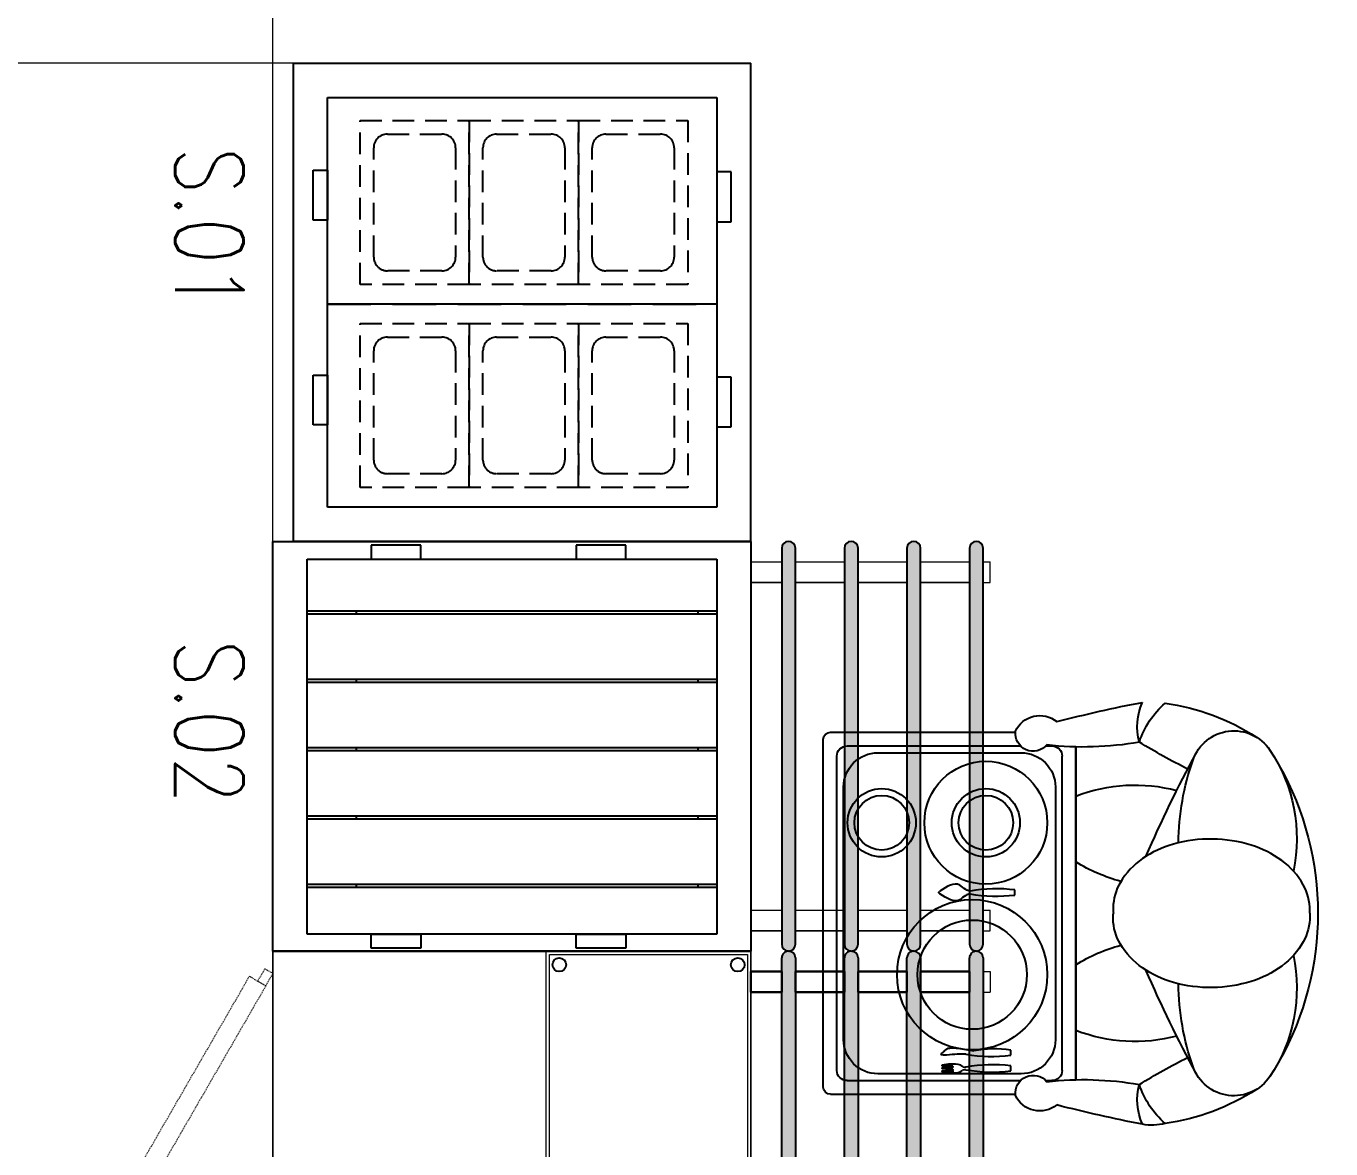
# Model space of a CAD drawing. Extents: x -29316 to 80307, y 54266 to 73016.
# Drawn here: x 21507.8 to 21698.9, y 55799.7 to 55964.1 of the extents above; entities that cross this region are included whole.
import ezdxf
from ezdxf.enums import TextEntityAlignment as Align

# ---------------------------------------------------------------- set-up
doc = ezdxf.new("R2010")
doc.units = 0
for name, pattern in [('DASHED2', [9.525, 6.35, -3.175]), ('DOT', [6.35, 0, -6.35]), ('HIDDEN2', [0.001875, 0.00125, -0.000625])]:
    doc.linetypes.add(name, pattern=pattern)
for name, color, linetype, lineweight in [('_BOP-MAHALNO', 7, 'Continuous', 20), ('C_Duvar', 145, 'Continuous', 30), ('PLAN', 253, 'Continuous', 15)]:
    doc.layers.add(name, color=color, linetype=linetype, lineweight=lineweight)
for name, color, linetype in [('BL-D', 180, 'Continuous'), ('BL-P', 200, 'Continuous'), ('OC-Mutfak_Ekipman', 252, 'Continuous'), ('YRNO', 7, 'Continuous')]:
    doc.layers.add(name, color=color, linetype=linetype)
doc.styles.add('RomanS', font='romans.shx')

# ---------------------------------------------------------------- blocks, each defined once
blk = doc.blocks.new('1545454')
at = {"layer": 'PLAN'}
h = blk.add_hatch(color=256, dxfattribs=at)
h.dxf.hatch_style = 1
h.paths.add_polyline_path([(36471.86, -107644.73, 0.414214), (36470.86, -107643.73, 0.414214), (36469.86, -107644.73), (36469.86, -107702.73, 0.414209), (36470.86, -107703.73, 0.414214), (36471.86, -107702.73)])
h.paths.add_polyline_path([(36479.03, -107702.73, 0.414209), (36480.03, -107703.73, 0.414214), (36481.03, -107702.73), (36481.03, -107644.73, 0.414214), (36480.03, -107643.73, 0.414214), (36479.03, -107644.73)])
h.paths.add_polyline_path([(36490.2, -107644.73, 0.414214), (36489.2, -107643.73, 0.414214), (36488.2, -107644.73), (36488.2, -107702.73, 0.414209), (36489.2, -107703.73, 0.414214), (36490.2, -107702.73)])
h.paths.add_polyline_path([(36499.36, -107644.73, 0.414214), (36498.36, -107643.73, 0.414214), (36497.36, -107644.73), (36497.36, -107702.73, 0.414209), (36498.36, -107703.73, 0.414214), (36499.36, -107702.73)])
for p, q in [((36465.36, -107646.73), (36469.86, -107646.73)), ((36471.86, -107646.73), (36479.03, -107646.73)), ((36481.03, -107646.73), (36488.2, -107646.73)), ((36490.2, -107646.73), (36497.36, -107646.73)), ((36465.36, -107649.73), (36469.86, -107649.73)), ((36471.86, -107649.73), (36479.03, -107649.73)), ((36481.03, -107649.73), (36488.2, -107649.73)), ((36490.2, -107649.73), (36497.36, -107649.73)), ((36465.36, -107697.73), (36469.86, -107697.73)), ((36471.86, -107697.73), (36479.03, -107697.73)), ((36481.03, -107697.73), (36488.2, -107697.73)), ((36490.2, -107697.73), (36497.36, -107697.73)), ((36465.36, -107700.73), (36469.86, -107700.73)), ((36471.86, -107700.73), (36479.03, -107700.73)), ((36481.03, -107700.73), (36488.2, -107700.73)), ((36490.2, -107700.73), (36497.36, -107700.73))]:
    blk.add_line(p, q)
for points in [[(36465.36, -107649.73), (36465.36, -107646.73), (36469.86, -107646.73), (36469.86, -107649.73)], [(36471.86, -107649.73), (36471.86, -107646.73), (36479.03, -107646.73), (36479.03, -107649.73)], [(36481.03, -107649.73), (36481.03, -107646.73), (36488.2, -107646.73), (36488.2, -107649.73)], [(36490.2, -107649.73), (36490.2, -107646.73), (36497.36, -107646.73), (36497.36, -107649.73)], [(36465.36, -107700.73), (36465.36, -107697.73), (36469.86, -107697.73), (36469.86, -107700.73)], [(36471.86, -107700.73), (36471.86, -107697.73), (36479.03, -107697.73), (36479.03, -107700.73)], [(36481.03, -107700.73), (36481.03, -107697.73), (36488.2, -107697.73), (36488.2, -107700.73)], [(36490.2, -107700.73), (36490.2, -107697.73), (36497.36, -107697.73), (36497.36, -107700.73)]]:
    blk.add_lwpolyline(points, close=True)
at = {"layer": 'OC-Mutfak_Ekipman'}
for p, q in [((36395.36, -107643.73), (36465.36, -107643.73)), ((36395.36, -107703.73), (36395.36, -107643.73)), ((36465.36, -107643.73), (36465.36, -107703.73)), ((36417.02, -107644.27), (36409.74, -107644.27)), ((36409.74, -107644.27), (36409.74, -107646.36)), ((36417.02, -107646.36), (36417.02, -107644.27)), ((36447.04, -107644.27), (36439.75, -107644.27)), ((36439.75, -107644.27), (36439.75, -107646.36)), ((36447.04, -107646.36), (36447.04, -107644.27)), ((36469.86, -107644.73), (36469.86, -107702.73)), ((36471.86, -107702.73), (36471.86, -107644.73)), ((36479.03, -107644.73), (36479.03, -107702.73)), ((36481.03, -107702.73), (36481.03, -107644.73)), ((36488.2, -107644.73), (36488.2, -107702.73)), ((36490.2, -107702.73), (36490.2, -107644.73)), ((36497.36, -107644.73), (36497.36, -107702.73)), ((36499.36, -107702.73), (36499.36, -107644.73)), ((36400.36, -107646.36), (36460.36, -107646.36)), ((36400.36, -107701.22), (36400.36, -107646.36)), ((36409.74, -107646.36), (36417.02, -107646.36)), ((36439.75, -107646.36), (36447.04, -107646.36)), ((36460.36, -107646.36), (36460.36, -107701.22)), ((36400.36, -107653.91), (36460.36, -107653.91)), ((36460.36, -107654.41), (36400.36, -107654.41)), ((36407.57, -107654.41), (36407.57, -107653.91)), ((36457.57, -107653.91), (36457.57, -107654.41)), ((36400.36, -107663.91), (36460.36, -107663.91)), ((36460.36, -107664.41), (36400.36, -107664.41)), ((36407.57, -107664.41), (36407.57, -107663.91)), ((36457.57, -107663.91), (36457.57, -107664.41)), ((36400.36, -107673.91), (36460.36, -107673.91)), ((36460.36, -107674.41), (36400.36, -107674.41)), ((36407.57, -107674.41), (36407.57, -107673.91)), ((36457.57, -107673.91), (36457.57, -107674.41)), ((36400.36, -107683.91), (36460.36, -107683.91)), ((36407.57, -107684.41), (36407.57, -107683.91)), ((36457.57, -107683.91), (36457.57, -107684.41)), ((36460.36, -107684.41), (36400.36, -107684.41)), ((36400.36, -107693.91), (36460.36, -107693.91)), ((36407.57, -107694.41), (36407.57, -107693.91)), ((36457.57, -107693.91), (36457.57, -107694.41)), ((36460.36, -107694.41), (36400.36, -107694.41)), ((36460.36, -107701.22), (36400.36, -107701.22)), ((36409.74, -107703.31), (36409.74, -107701.22)), ((36409.74, -107701.22), (36417.02, -107701.22)), ((36417.02, -107701.22), (36417.02, -107703.31)), ((36439.75, -107701.22), (36447.04, -107701.22)), ((36439.75, -107703.31), (36439.75, -107701.22)), ((36447.04, -107701.22), (36447.04, -107703.31)), ((36417.02, -107703.31), (36409.74, -107703.31)), ((36447.04, -107703.31), (36439.75, -107703.31)), ((36395.36, -107703.73), (36465.36, -107703.73)), ((36465.36, -107703.73), (36395.36, -107703.73))]:
    blk.add_line(p, q, dxfattribs=at)
for centre, start, end in [((36470.86, -107644.73), 90, 180), ((36470.86, -107644.73), 0, 90), ((36480.03, -107644.73), 90, 180), ((36480.03, -107644.73), 0, 90), ((36489.2, -107644.73), 90, 180), ((36489.2, -107644.73), 0, 90), ((36498.36, -107644.73), 90, 180), ((36498.36, -107644.73), 0, 90), ((36470.86, -107702.73), 180, 270), ((36470.86, -107702.73), 270, 0), ((36480.03, -107702.73), 180, 270), ((36480.03, -107702.73), 270, 0), ((36489.2, -107702.73), 180, 270), ((36489.2, -107702.73), 270, 0), ((36498.36, -107702.73), 180, 270), ((36498.36, -107702.73), 270, 0)]:
    blk.add_arc(centre, 1, start, end, dxfattribs=at)
at = {"layer": 'PLAN'}
for p, q in [((36465.36, -107700.73), (36465.36, -107646.73)), ((36499.36, -107646.73), (36500.36, -107646.73)), ((36500.36, -107649.73), (36500.36, -107646.73)), ((36499.36, -107649.73), (36500.36, -107649.73)), ((36499.36, -107697.73), (36500.36, -107697.73)), ((36500.36, -107700.73), (36500.36, -107697.73)), ((36499.36, -107700.73), (36500.36, -107700.73)), ((36499.36, -107700.73), (36500.36, -107700.73))]:
    blk.add_line(p, q, dxfattribs=at)
blk = doc.blocks.new('n98')
at = {"layer": 'PLAN'}
h = blk.add_hatch(color=256, dxfattribs=at)
h.dxf.hatch_style = 1
h.paths.add_polyline_path([(35800.24, -107005.23, 0.414214), (35801.24, -107006.23, 0.414218), (35802.24, -107005.23), (35802.24, -106909.23, 0.414214), (35801.24, -106908.23, 0.414214), (35800.24, -106909.23)])
h.paths.add_polyline_path([(35793.08, -106909.23, 0.414214), (35792.08, -106908.23, 0.414214), (35791.08, -106909.23), (35791.08, -107005.23, 0.414214), (35792.08, -107006.23, 0.414218), (35793.08, -107005.23)])
h.paths.add_polyline_path([(35781.91, -107005.23, 0.414214), (35782.91, -107006.23, 0.414218), (35783.91, -107005.23), (35783.91, -106909.23, 0.414214), (35782.91, -106908.23, 0.414214), (35781.91, -106909.23)])
h = blk.add_hatch(color=256, dxfattribs=at)
h.dxf.hatch_style = 1
h.paths.add_polyline_path([(35811.41, -106909.23, 0.414214), (35810.41, -106908.23, 0.414214), (35809.41, -106909.23), (35809.41, -107005.23, 0.414214), (35810.41, -107006.23, 0.414218), (35811.41, -107005.23)])
for p, q in [((35791.08, -106911.23), (35783.91, -106911.23)), ((35800.24, -106911.23), (35793.08, -106911.23)), ((35809.41, -106911.23), (35802.24, -106911.23)), ((35815.91, -106911.23), (35811.41, -106911.23)), ((35791.08, -106914.23), (35783.91, -106914.23)), ((35800.24, -106914.23), (35793.08, -106914.23)), ((35809.41, -106914.23), (35802.24, -106914.23)), ((35815.91, -106914.23), (35811.41, -106914.23)), ((35791.08, -107000.23), (35783.91, -107000.23)), ((35800.24, -107000.23), (35793.08, -107000.23)), ((35809.41, -107000.23), (35802.24, -107000.23)), ((35815.91, -107000.23), (35811.41, -107000.23)), ((35791.08, -107003.23), (35783.91, -107003.23)), ((35800.24, -107003.23), (35793.08, -107003.23)), ((35809.41, -107003.23), (35802.24, -107003.23)), ((35815.91, -107003.23), (35811.41, -107003.23))]:
    blk.add_line(p, q)
for points in [[(35791.08, -106914.23), (35791.08, -106911.23), (35783.91, -106911.23), (35783.91, -106914.23)], [(35800.24, -106914.23), (35800.24, -106911.23), (35793.08, -106911.23), (35793.08, -106914.23)], [(35809.41, -106914.23), (35809.41, -106911.23), (35802.24, -106911.23), (35802.24, -106914.23)], [(35815.91, -106914.23), (35815.91, -106911.23), (35811.41, -106911.23), (35811.41, -106914.23)], [(35791.08, -107003.23), (35791.08, -107000.23), (35783.91, -107000.23), (35783.91, -107003.23)], [(35800.24, -107003.23), (35800.24, -107000.23), (35793.08, -107000.23), (35793.08, -107003.23)], [(35809.41, -107003.23), (35809.41, -107000.23), (35802.24, -107000.23), (35802.24, -107003.23)], [(35815.91, -107003.23), (35815.91, -107000.23), (35811.41, -107000.23), (35811.41, -107003.23)]]:
    blk.add_lwpolyline(points, close=True)
at = {"layer": 'C_Duvar'}
blk.add_line((35885.91, -106960.56), (35885.91, -106953.4), dxfattribs=at)
at = {"layer": 'OC-Mutfak_Ekipman', "lineweight": 15}
for p, q in [((35815.91, -106908.23), (35845.91, -106908.23)), ((35815.91, -107006.23), (35815.91, -106908.23)), ((35845.91, -106908.23), (35845.91, -107006.23)), ((35816.41, -107005.73), (35816.41, -106908.73)), ((35816.41, -106908.73), (35845.41, -106908.73)), ((35845.41, -106908.73), (35845.41, -107005.73)), ((35845.41, -107005.73), (35816.41, -107005.73)), ((35845.91, -107006.23), (35815.91, -107006.23))]:
    blk.add_line(p, q, dxfattribs=at)
at = {"layer": 'OC-Mutfak_Ekipman'}
for p, q in [((35781.91, -107005.23), (35781.91, -106909.23)), ((35783.91, -106909.23), (35783.91, -107005.23)), ((35791.08, -107005.23), (35791.08, -106909.23)), ((35793.08, -106909.23), (35793.08, -107005.23)), ((35800.24, -107005.23), (35800.24, -106909.23)), ((35802.24, -106909.23), (35802.24, -107005.23)), ((35809.41, -107005.23), (35809.41, -106909.23)), ((35811.41, -106909.23), (35811.41, -107005.23))]:
    blk.add_line(p, q, dxfattribs=at)
at = {"layer": 'OC-Mutfak_Ekipman', "linetype": 'HIDDEN2', "lineweight": 9}
for p, q in [((35885.91, -106911.25), (35887.11, -106910.55)), ((35886.95, -106913.05), (35885.91, -106911.25)), ((35889.35, -106911.66), (35886.95, -106913.05)), ((35888.15, -106912.36), (35886.95, -106913.05)), ((35887.11, -106910.55), (35888.15, -106912.36)), ((35910.17, -106947.73), (35889.35, -106911.66)), ((35885.91, -106955.7), (35885.91, -106913.23)), ((35886.95, -106913.05), (35907.77, -106949.11)), ((35907.77, -106949.11), (35910.17, -106947.73)), ((35908.37, -106948.77), (35910.17, -106947.73)), ((35910.35, -106948.03), (35909.73, -106948.38)), ((35909.73, -106948.38), (35910.42, -106949.59)), ((35910.5, -106949.54), (35909.8, -106948.34)), ((35910.57, -106949.5), (35909.88, -106948.3)), ((35910.65, -106949.45), (35909.96, -106948.25)), ((35910.73, -106949.41), (35910.04, -106948.2)), ((35910.17, -106947.73), (35911.22, -106949.53)), ((35911.04, -106949.23), (35910.35, -106948.03)), ((35909.41, -106950.57), (35908.37, -106948.77)), ((35911.22, -106949.53), (35909.41, -106950.57)), ((35910.42, -106949.59), (35911.04, -106949.23)), ((35885.91, -106958.26), (35885.91, -107000.73)), ((35909.41, -106963.64), (35908.37, -106965.45)), ((35911.22, -106964.68), (35909.41, -106963.64)), ((35886.95, -107001.16), (35907.77, -106965.1)), ((35907.77, -106965.1), (35910.17, -106966.49)), ((35908.37, -106965.45), (35910.17, -106966.49)), ((35909.73, -106965.83), (35910.42, -106964.62)), ((35910.35, -106966.19), (35909.73, -106965.83)), ((35910.5, -106964.67), (35909.8, -106965.87)), ((35910.57, -106964.71), (35909.88, -106965.92)), ((35910.65, -106964.76), (35909.96, -106965.96)), ((35910.73, -106964.8), (35910.04, -106966.01)), ((35910.17, -106966.49), (35911.22, -106964.68)), ((35911.04, -106964.98), (35910.35, -106966.19)), ((35910.42, -106964.62), (35911.04, -106964.98)), ((35910.17, -106966.49), (35889.35, -107002.55)), ((35886.95, -107001.16), (35885.91, -107002.96)), ((35888.15, -107001.85), (35886.95, -107001.16)), ((35889.35, -107002.55), (35886.95, -107001.16)), ((35887.11, -107003.66), (35888.15, -107001.85)), ((35885.91, -107002.96), (35887.11, -107003.66))]:
    blk.add_line(p, q, dxfattribs=at)
at = {"layer": 'OC-Mutfak_Ekipman', "lineweight": 15}
for centre in [(35817.84, -106910.23), (35843.98, -106910.23)]:
    blk.add_circle(centre, 1, dxfattribs=at)
at = {"layer": 'OC-Mutfak_Ekipman'}
for centre in [(35817.84, -107004.23), (35843.98, -107004.23)]:
    blk.add_circle(centre, 1, dxfattribs=at)
for centre, start, end in [((35782.91, -106909.23), 90, 180), ((35782.91, -106909.23), 0, 90), ((35792.08, -106909.23), 90, 180), ((35792.08, -106909.23), 0, 90), ((35801.24, -106909.23), 90, 180), ((35801.24, -106909.23), 0, 90), ((35810.41, -106909.23), 90, 180), ((35810.41, -106909.23), 0, 90), ((35782.91, -107005.23), 180, 270), ((35782.91, -107005.23), 270, 0), ((35792.08, -107005.23), 180, 270), ((35792.08, -107005.23), 270, 0), ((35801.24, -107005.23), 180, 270), ((35801.24, -107005.23), 270, 0), ((35810.41, -107005.23), 180, 270), ((35810.41, -107005.23), 270, 0)]:
    blk.add_arc(centre, 1, start, end, dxfattribs=at)
at = {"layer": 'OC-Mutfak_Ekipman', "linetype": 'DOT', "lineweight": 9, "ltscale": 0.15}
for centre, start, end in [((35888.46, -106929.76), 264.6458, 314.9403), ((35888.46, -106984.45), 45.0597, 95.3542)]:
    blk.add_arc(centre, 27.34, start, end, dxfattribs=at)
at = {"layer": 'PLAN'}
for p, q in [((35885.91, -106908.23), (35885.91, -106913.23)), ((35781.91, -106911.23), (35780.91, -106911.23)), ((35780.91, -106914.23), (35780.91, -106911.23)), ((35815.91, -107003.23), (35815.91, -106911.23)), ((35781.91, -106914.23), (35780.91, -106914.23)), ((35885.91, -106913.23), (35885.91, -107000.73)), ((35780.91, -107003.23), (35780.91, -107000.23)), ((35781.91, -107000.23), (35780.91, -107000.23)), ((35885.91, -107006.23), (35885.91, -107000.73)), ((35885.91, -107006.23), (35885.91, -107001.23)), ((35781.91, -107003.23), (35780.91, -107003.23)), ((35781.91, -107003.23), (35780.91, -107003.23)), ((35815.91, -107006.23), (35885.91, -107006.23))]:
    blk.add_line(p, q, dxfattribs=at)
blk.add_lwpolyline([(35815.91, -106908.23), (35815.91, -107006.23), (35885.91, -107006.23), (35885.91, -106908.23)], close=True, dxfattribs=at)
blk = doc.blocks.new('EWQQ1')
at = {"layer": 'BL-D', "extrusion": (0, 0, -1)}
for p, q in [((53639.11, 121289.2), (53666.19, 121289.2)), ((53638.04, 121237.25), (53638.04, 121288.16)), ((53641.54, 121287.2), (53666.95, 121287.2)), ((53670.65, 121287.2), (53671.54, 121287.2)), ((53675.04, 121238.34), (53675.04, 121287.06)), ((53640.04, 121239.7), (53640.04, 121285.7)), ((53673.04, 121239.7), (53673.04, 121285.7)), ((53641.54, 121238.2), (53666.95, 121238.2)), ((53670.65, 121238.2), (53671.54, 121238.2)), ((53639.11, 121236.2), (53666.19, 121236.2))]:
    blk.add_line(p, q, dxfattribs=at)
at = {"layer": 'BL-D'}
for p, q in [((53666.12, 121265.38), (53666.12, 121266.12)), ((53665.51, 121241.92), (53665.51, 121242.66)), ((53665.51, 121239.63), (53665.51, 121240.37))]:
    blk.add_line(p, q, dxfattribs=at)
for points in [[(53675.04, 121287.06), (53675.04, 121238.34)], [(53655.13, 121265.54), (53655, 121265.69), (53655, 121265.81), (53655.13, 121265.96)], [(53657.03, 121240.6), (53656.72, 121240.62), (53656.37, 121240.6), (53655.45, 121240.48), (53655.45, 121240.45)], [(53657.03, 121240.33), (53656.72, 121240.31), (53656.37, 121240.33), (53655.45, 121240.38), (53655.45, 121240.46)], [(53657.03, 121240.13), (53656.72, 121240.15), (53656.37, 121240.13), (53655.45, 121240.09), (53655.45, 121240.01)], [(53657.03, 121239.86), (53656.72, 121239.84), (53656.37, 121239.86), (53655.45, 121239.99), (53655.45, 121240.01)], [(53657.03, 121239.66), (53656.72, 121239.68), (53656.37, 121239.66), (53655.45, 121239.62), (53655.45, 121239.54)], [(53657.03, 121239.39), (53656.72, 121239.37), (53656.37, 121239.39), (53655.45, 121239.51), (53655.45, 121239.54)]]:
    blk.add_lwpolyline(points, dxfattribs=at)
blk.add_lwpolyline([(53667.04, 121239.2), (53646.04, 121239.2, -0.414214), (53641.04, 121244.2), (53641.04, 121281.2, -0.414214), (53646.04, 121286.2), (53667.04, 121286.2, -0.414214), (53672.04, 121281.2), (53672.04, 121244.2, -0.414214)], format="xyb", close=True, dxfattribs=at)
at = {"layer": 'BL-D', "extrusion": (0, 0, -1)}
for points in [[(-53709.32, 121262.7, -0.0182), (-53709.3, 121263.13, -0.132444), (-53708.34, 121266.88, -0.106688), (-53705.18, 121270.44, -0.083199), (-53700.73, 121272.68, -0.071851), (-53695.04, 121273.58, -0.071851), (-53689.32, 121272.83, -0.083199), (-53684.81, 121270.71, -0.106688), (-53681.56, 121267.23, -0.132444), (-53680.5, 121263.51, -0.027194), (-53680.54, 121262.7, -0.106688)], [(-53709.32, 121262.7, 0.0182), (-53709.3, 121262.27, 0.132444), (-53708.34, 121258.53, 0.106688), (-53705.18, 121254.97, 0.083199), (-53700.73, 121252.73, 0.071851), (-53695.04, 121251.83, 0.071851), (-53689.32, 121252.58, 0.083199), (-53684.81, 121254.7, 0.106688), (-53681.56, 121258.18, 0.132444), (-53680.5, 121261.9, 0.027194), (-53680.54, 121262.7, 0.106688)]]:
    blk.add_lwpolyline(points, format="xyb", dxfattribs=at)
at = {"layer": 'BL-D'}
for centre, radius in [((53661.86, 121275.96), 9), ((53646.61, 121275.96), 5), ((53661.86, 121275.96), 5), ((53646.61, 121275.96), 4), ((53661.86, 121275.96), 4), ((53659.86, 121253.72), 11), ((53659.86, 121253.72), 8)]:
    blk.add_circle(centre, radius, dxfattribs=at)
at = {"layer": 'BL-D', "extrusion": (0, 0, -1)}
for centre, radius, start, end in [((-53724.76, 121086.34), 211.07, 75.5925, 79.0832), ((-53692.78, 121290.05), 8.74, 344.8699, 23.9155), ((-53696.45, 121283.85), 12.73, 17.9406, 49.1174), ((-53683.41, 121260.32), 33.48, 98.0908, 122.6929), ((-53669.77, 121287.73), 3.92, 24.5005, 129.0625), ((-53639.1, 121288.15), 1.06, 0.7469, 90.7469), ((-53668.8, 121289.04), 2.61, 220.1096, 6.9298), ((-53698.19, 121283.08), 6.34, 19.4299, 146.2696), ((-53641.54, 121285.7), 1.5, 0, 90), ((-53676.18, 121333.82), 46.77, 259.9533, 276.6151), ((-53671.54, 121285.7), 1.5, 90, 180), ((-53740.67, 121380.08), 108.14, 297.1029, 301.3925), ((-53684.1, 121273.67), 23.29, 146.2696, 191.8437), ((-53866.21, 121192.51), 197.21, 23.462, 28.3495), ((-53728.04, 121272.55), 37.99, 0.7058, 19.4299), ((-53666.47, 121262.7), 44.02, 150.4943, 209.5057), ((-53683.7, 121257.57), 23.91, 68.7824, 104.8017), ((-53687.84, 121290.78), 24.21, 284.8345, 301.92), ((-53687.84, 121234.63), 24.21, 58.08, 75.1655), ((-53684.1, 121251.74), 23.29, 168.1563, 213.7304), ((-53866.21, 121332.9), 197.21, 331.6505, 336.538), ((-53728.04, 121252.86), 37.99, 340.5701, 359.2942), ((-53683.7, 121267.84), 23.91, 255.1983, 291.2176), ((-53740.67, 121145.33), 108.14, 58.6075, 62.8971), ((-53641.54, 121239.7), 1.5, 270, 0), ((-53668.8, 121236.37), 2.61, 353.0702, 139.8904), ((-53671.54, 121239.7), 1.5, 180, 270), ((-53698.19, 121242.33), 6.34, 213.7304, 340.5701), ((-53639.1, 121237.26), 1.06, 269.2531, 359.2531), ((-53676.18, 121191.58), 46.77, 83.3849, 100.0467), ((-53692.78, 121235.36), 8.74, 336.0845, 15.1301), ((-53696.45, 121241.56), 12.73, 310.8826, 342.0594), ((-53683.41, 121265.08), 33.48, 237.3071, 261.9092), ((-53669.77, 121237.68), 3.92, 230.9375, 335.4995), ((-53724.76, 121439.07), 211.07, 280.9168, 284.4075), ((-53686.19, 121239.09), 7.41, 254.905, 280.9168)]:
    blk.add_arc(centre, radius, start, end, dxfattribs=at)
at = {"layer": 'BL-D'}
for centre, radius, start, end in [((53663.36, 121287.43), 22.22, 260.0863, 277.1271), ((53663.38, 121244.07), 22.22, 82.9046, 99.9137), ((53663.07, 121227.71), 15.15, 80.7012, 101.311), ((53662.76, 121263.97), 22.22, 260.0863, 277.1271), ((53656.9, 121240.23), 0.163, 322.5235, 37.7428), ((53656.9, 121239.76), 0.163, 322.5235, 37.7428), ((53657.36, 121241.28), 1.92, 260.3383, 306.8525), ((53656.59, 121239.52), 0.466, 343.1399, 17.0547), ((53657.37, 121238.71), 1.92, 53.1475, 99.6617), ((53658.8, 121238.95), 0.849, 80.9859, 110.0096), ((53658.81, 121241.04), 0.849, 249.9904, 279.0141), ((53662.76, 121261.68), 22.22, 260.0863, 277.1271), ((53662.77, 121218.31), 22.22, 82.9046, 99.9137)]:
    blk.add_arc(centre, radius, start, end, dxfattribs=at)
for points, knots in [([(53659.54, 121265.96), (53659.32, 121266.02), (53658.75, 121266.17), (53657.6, 121267.54), (53656.18, 121266.63), (53655.13, 121265.96)], [0, 0, 0, 0, 0.665409, 1.758876, 4.792994, 4.792994, 4.792994, 4.792994]), ([(53659.54, 121265.54), (53659.32, 121265.49), (53658.75, 121265.34), (53657.6, 121263.96), (53656.18, 121264.87), (53655.13, 121265.54)], [0, 0, 0, 0, 0.665409, 1.758876, 4.792994, 4.792994, 4.792994, 4.792994]), ([(53658.93, 121242.08), (53658.31, 121242.08), (53657.38, 121242.08), (53654.98, 121241.82), (53655.67, 121242.43), (53656.22, 121243.1), (53658.04, 121242.93), (53659.34, 121242.7), (53660.09, 121242.57)], [0, 0, 0, 0, 2.397924, 3.60794, 4.016411, 4.564174, 6.316969, 8.70047, 8.70047, 8.70047, 8.70047])]:
    blk.add_open_spline(points, degree=3, knots=knots, dxfattribs=at)
blk = doc.blocks.new('KUVER-121')
at = {"layer": 'OC-Mutfak_Ekipman'}
for p, q in [((36406.28, -107770.73), (36406.28, -107703.73)), ((36476.28, -107703.73), (36406.28, -107703.73)), ((36476.28, -107703.73), (36476.28, -107770.73)), ((36429.48, -107706.65), (36422.2, -107706.65)), ((36422.2, -107706.65), (36422.2, -107708.73)), ((36429.48, -107708.73), (36429.48, -107706.65)), ((36459.5, -107706.65), (36452.22, -107706.65)), ((36452.22, -107706.65), (36452.22, -107708.73)), ((36459.5, -107708.73), (36459.5, -107706.65)), ((36411.28, -107765.73), (36411.28, -107708.73)), ((36411.28, -107708.73), (36471.28, -107708.73)), ((36422.2, -107708.73), (36429.48, -107708.73)), ((36441.56, -107708.73), (36441.56, -107765.73)), ((36452.22, -107708.73), (36459.5, -107708.73)), ((36471.28, -107708.73), (36471.28, -107765.73)), ((36471.28, -107765.73), (36411.28, -107765.73)), ((36421.94, -107767.82), (36421.94, -107765.73)), ((36421.94, -107765.73), (36429.23, -107765.73)), ((36429.23, -107765.73), (36429.23, -107767.82)), ((36451.96, -107765.73), (36459.24, -107765.73)), ((36451.96, -107767.82), (36451.96, -107765.73)), ((36459.24, -107765.73), (36459.24, -107767.82)), ((36429.23, -107767.82), (36421.94, -107767.82)), ((36459.24, -107767.82), (36451.96, -107767.82)), ((36476.28, -107770.73), (36406.28, -107770.73))]:
    blk.add_line(p, q, dxfattribs=at)
at = {"layer": 'OC-Mutfak_Ekipman', "linetype": 'DASHED2'}
blk.add_line((36441.56, -107765.73), (36441.56, -107708.73), dxfattribs=at)
at = {"layer": 'OC-Mutfak_Ekipman', "linetype": 'DASHED2', "ltscale": 0.5}
for p, q in [((36414.66, -107728.98), (36414.66, -107712.98)), ((36414.66, -107712.98), (36438.66, -107712.98)), ((36438.66, -107712.98), (36438.66, -107728.98)), ((36444.37, -107728.98), (36444.37, -107712.98)), ((36444.37, -107712.98), (36468.37, -107712.98)), ((36468.37, -107712.98), (36468.37, -107728.98)), ((36418.66, -107714.98), (36434.66, -107714.98)), ((36448.37, -107714.98), (36464.37, -107714.98)), ((36416.66, -107724.98), (36416.66, -107716.98)), ((36436.66, -107716.98), (36436.66, -107724.98)), ((36446.37, -107724.98), (36446.37, -107716.98)), ((36466.37, -107716.98), (36466.37, -107724.98)), ((36434.66, -107726.98), (36418.66, -107726.98)), ((36464.37, -107726.98), (36448.37, -107726.98)), ((36438.66, -107728.98), (36414.66, -107728.98)), ((36414.66, -107744.98), (36414.66, -107728.98)), ((36414.66, -107728.98), (36438.66, -107728.98)), ((36438.66, -107728.98), (36438.66, -107744.98)), ((36468.37, -107728.98), (36444.37, -107728.98)), ((36444.37, -107744.98), (36444.37, -107728.98)), ((36444.37, -107728.98), (36468.37, -107728.98)), ((36468.37, -107728.98), (36468.37, -107744.98)), ((36418.66, -107730.98), (36434.66, -107730.98)), ((36448.37, -107730.98), (36464.37, -107730.98)), ((36416.66, -107740.98), (36416.66, -107732.98)), ((36436.66, -107732.98), (36436.66, -107740.98)), ((36446.37, -107740.98), (36446.37, -107732.98)), ((36466.37, -107732.98), (36466.37, -107740.98)), ((36434.66, -107742.98), (36418.66, -107742.98)), ((36464.37, -107742.98), (36448.37, -107742.98)), ((36414.66, -107760.98), (36414.66, -107744.98)), ((36414.66, -107744.98), (36438.66, -107744.98)), ((36438.66, -107744.98), (36414.66, -107744.98)), ((36438.66, -107744.98), (36438.66, -107760.98)), ((36444.37, -107760.98), (36444.37, -107744.98)), ((36444.37, -107744.98), (36468.37, -107744.98)), ((36468.37, -107744.98), (36444.37, -107744.98)), ((36468.37, -107744.98), (36468.37, -107760.98)), ((36418.66, -107746.98), (36434.66, -107746.98)), ((36448.37, -107746.98), (36464.37, -107746.98)), ((36416.66, -107756.98), (36416.66, -107748.98)), ((36436.66, -107748.98), (36436.66, -107756.98)), ((36446.37, -107756.98), (36446.37, -107748.98)), ((36466.37, -107748.98), (36466.37, -107756.98)), ((36434.66, -107758.98), (36418.66, -107758.98)), ((36464.37, -107758.98), (36448.37, -107758.98)), ((36438.66, -107760.98), (36414.66, -107760.98)), ((36468.37, -107760.98), (36444.37, -107760.98))]:
    blk.add_line(p, q, dxfattribs=at)
for centre, start, end in [((36418.66, -107716.98), 90, 180), ((36434.66, -107716.98), 0, 90), ((36448.37, -107716.98), 90, 180), ((36464.37, -107716.98), 0, 90), ((36418.66, -107724.98), 180, 270), ((36434.66, -107724.98), 270, 0), ((36448.37, -107724.98), 180, 270), ((36464.37, -107724.98), 270, 0), ((36418.66, -107732.98), 90, 180), ((36434.66, -107732.98), 0, 90), ((36448.37, -107732.98), 90, 180), ((36464.37, -107732.98), 0, 90), ((36418.66, -107740.98), 180, 270), ((36434.66, -107740.98), 270, 0), ((36448.37, -107740.98), 180, 270), ((36464.37, -107740.98), 270, 0), ((36418.66, -107748.98), 90, 180), ((36434.66, -107748.98), 0, 90), ((36448.37, -107748.98), 90, 180), ((36464.37, -107748.98), 0, 90), ((36418.66, -107756.98), 180, 270), ((36434.66, -107756.98), 270, 0), ((36448.37, -107756.98), 180, 270), ((36464.37, -107756.98), 270, 0)]:
    blk.add_arc(centre, 2, start, end, dxfattribs=at)
blk = doc.blocks.new('S.01')
at = {"layer": 'YRNO', "linetype": 'Continuous', "style": 'RomanS', "width": 0.8}
blk.add_attdef('YRNO', text='', height=10, rotation=270, dxfattribs=at).set_placement((38799.19, 66951.89), align=Align.MIDDLE)

msp = doc.modelspace()

# ---------------------------------------------------------------- linework, layer by layer
at = {"layer": '_BOP-MAHALNO'}
for p, q in [((21543.97, 55370.64), (21543.97, 55973.64)), ((21613.97, 55958.64), (21353.97, 55958.64))]:
    msp.add_line(p, q, dxfattribs=at)

# ---------------------------------------------------------------- block references
for p, values in [((-17264.52, -11017.52), {'YRNO': 'S.01'}), ((-17264.52, -11089.64), {'YRNO': 'S.02'})]:
    msp.add_blockref('S.01', p, dxfattribs=at).add_auto_attribs(values)
at = {"layer": 'BL-P', "linetype": 'Continuous', "rotation": 359.9999999965295}
msp.add_blockref('EWQQ1', (-32013.5, -65428.52), dxfattribs=at)
at = {"layer": 'C_Duvar', "rotation": 180}
msp.add_blockref('n98', (57429.88, -51177.59), dxfattribs=at)
at = {"layer": 'PLAN', "rotation": 270}
msp.add_blockref('KUVER-121', (129317.7, 92364.92), dxfattribs=at)
at = {"layer": 'PLAN'}
msp.add_blockref('1545454', (-14851.39, 163532.37), dxfattribs=at)

doc.saveas('drawing.dxf')
